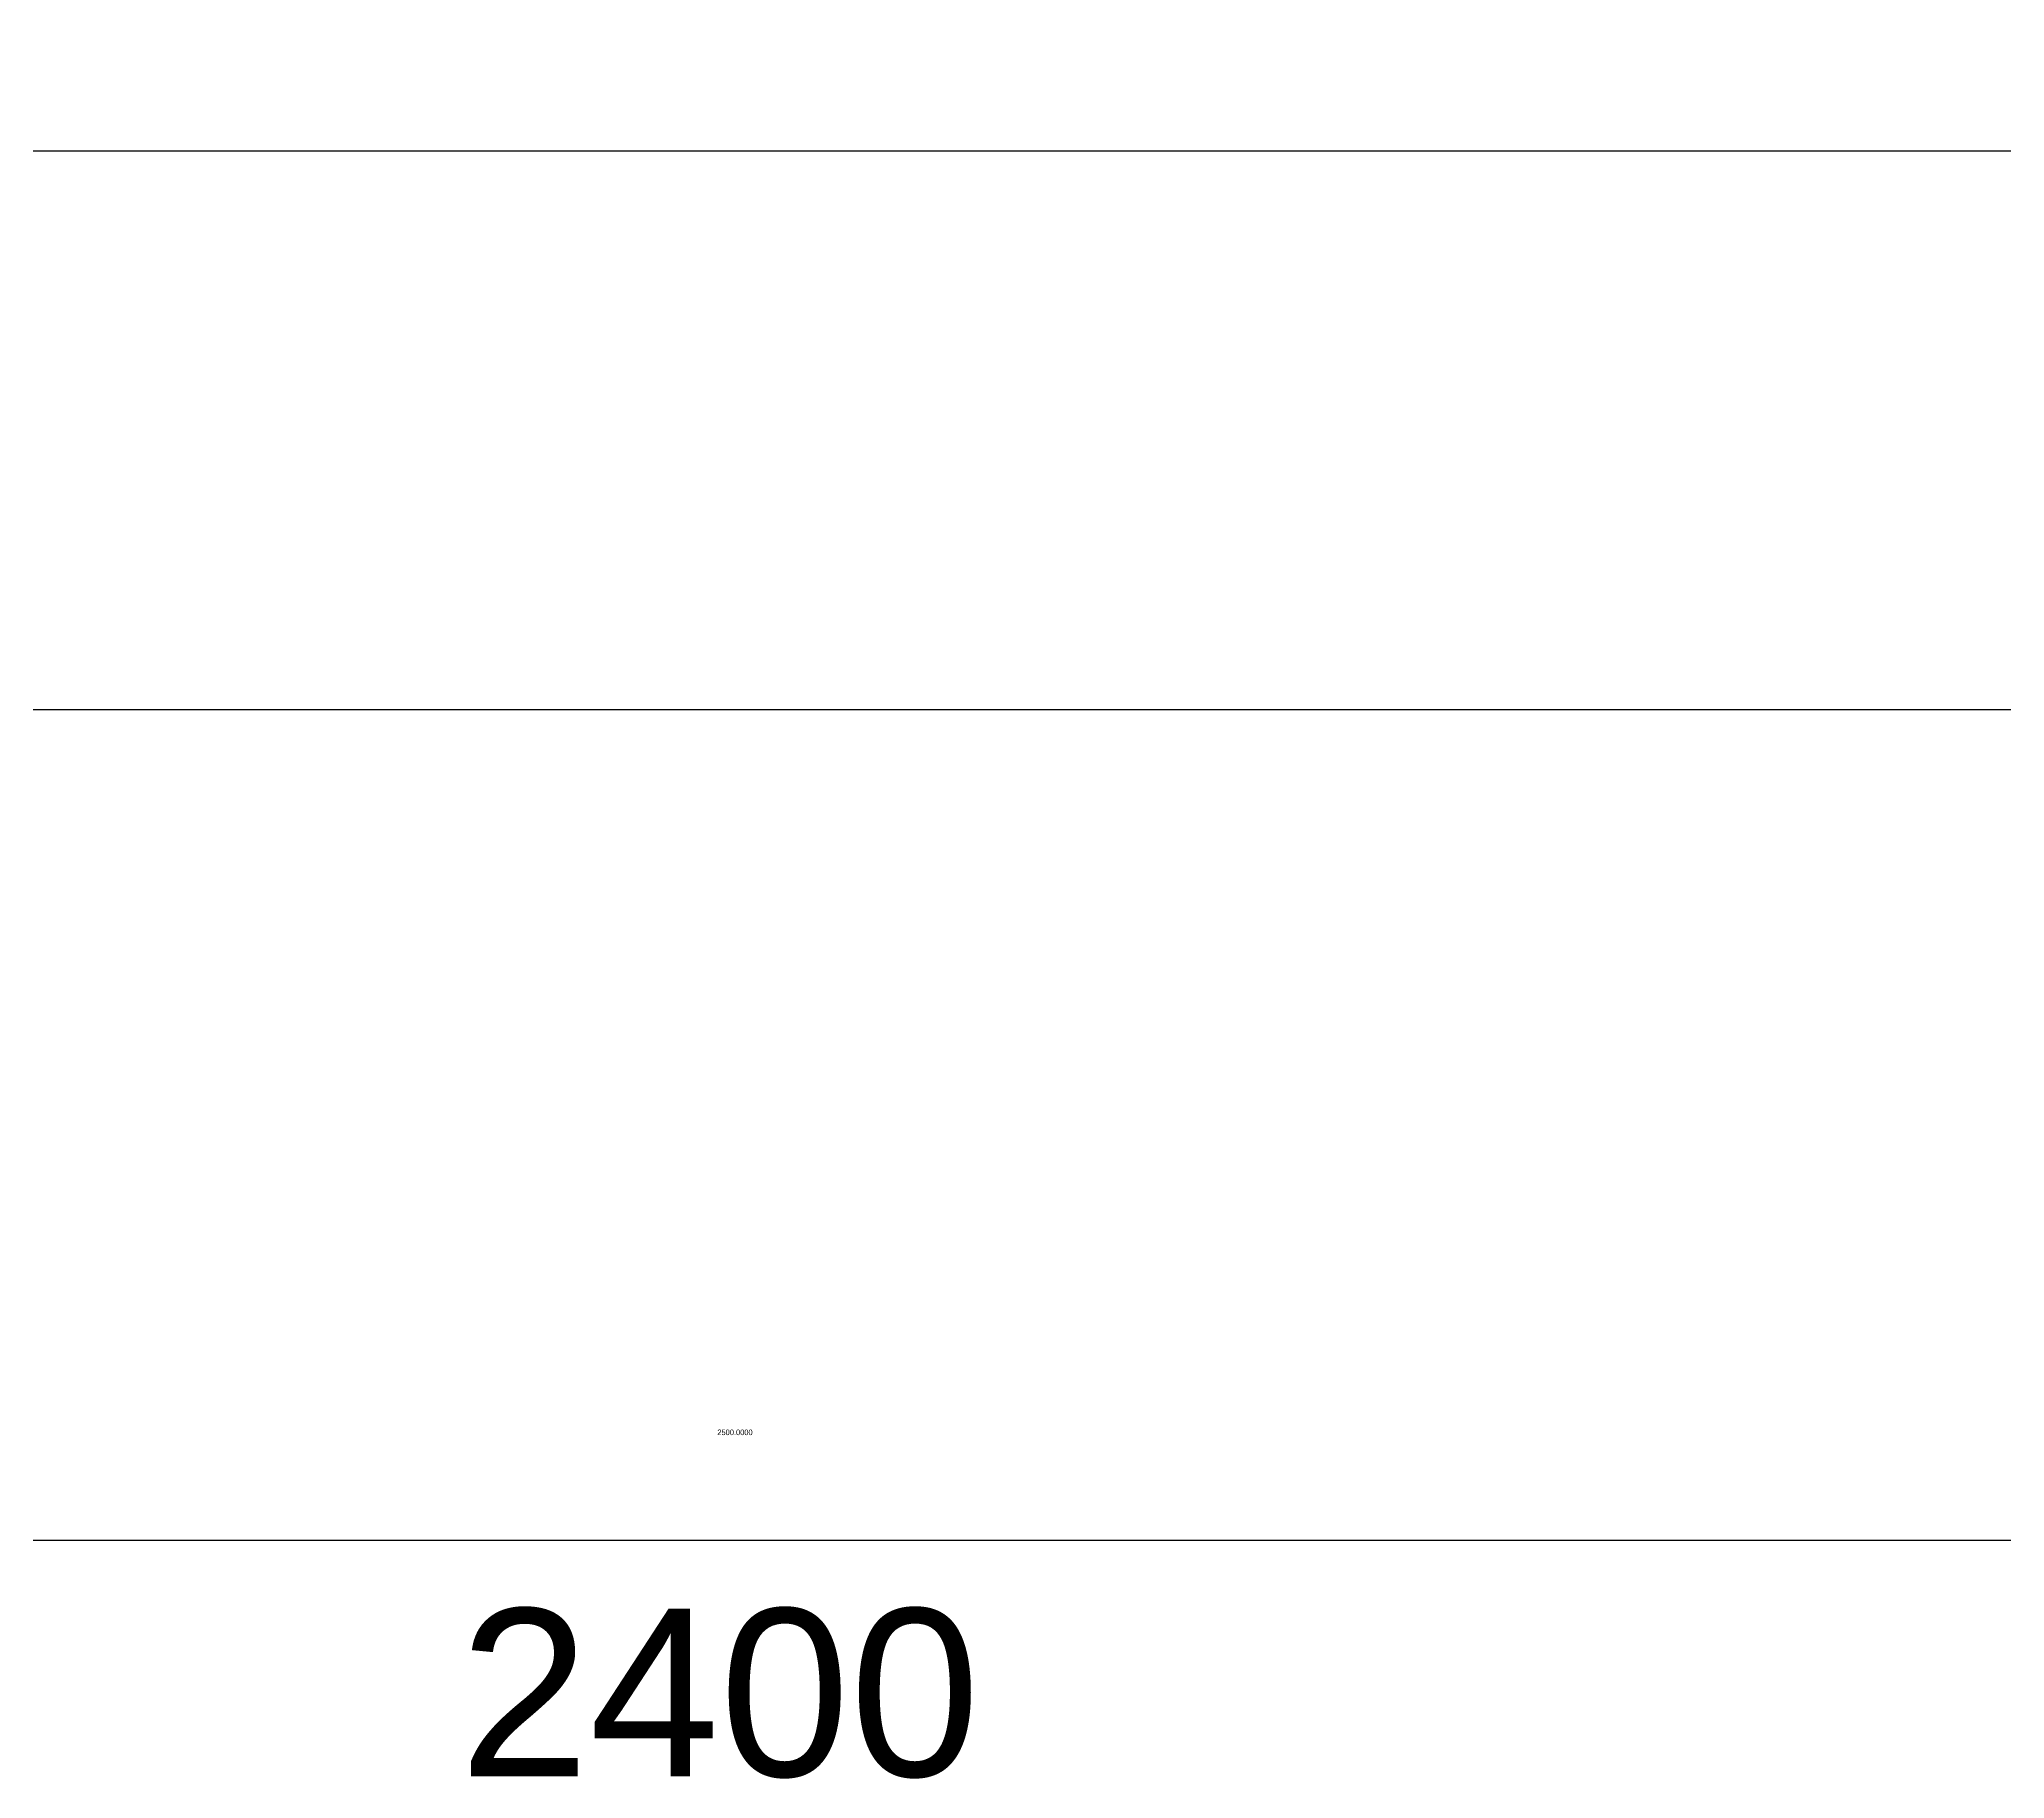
# Model space of a CAD drawing. Extents: x -47641 to 202, y -7675 to 12965.
# Drawn here: x -39461 to -38582, y 8829 to 9607 of the extents above; entities that cross this region are included whole.
import ezdxf

# ---------------------------------------------------------------- set-up
doc = ezdxf.new("R2010")
doc.units = 0
doc.layers.add('A-____-____-DIMS', color=9, linetype='CONTINUOUS', lineweight=5)
doc.layers.add('A-WALL-____-IDEN', color=9, linetype='CONTINUOUS', lineweight=9)
doc.styles.add('Arial_1', font='Arial_1')
doc.dimstyles.get("Standard").update_dxf_attribs({"dimtxt": 2.5, "dimasz": 2.5, "dimexe": 1.25, "dimexo": 0.625, "dimtad": 0, "dimtoh": 1, "dimdec": 4, "dimzin": 1, "dimdsep": 46, "dimtxsty": 'Standard', "dimcen": 0.09, "dimadec": 0, "dimazin": 0, "dimtfac": 1, "dimtdec": 4, "dimtofl": 0, "dimtmove": 0, "dimatfit": 3, "dimfxl": 1, "dimtolj": 1, "dimtzin": 0, "dimarcsym": 0})

# ---------------------------------------------------------------- blocks, each defined once
blk = doc.blocks.new('*D129')
at = {"layer": 'A-____-____-DIMS', "color": 0, "linetype": 'ByBlock', "lineweight": -2}
for p, q in [((-45319.9, 9483.15), (-45319.9, 9558.78)), ((-45314.9, 9557.53), (-22954.9, 9557.53)), ((-22949.9, 9483.15), (-22949.9, 9558.78))]:
    blk.add_line(p, q, dxfattribs=at)
for points in [[(-45319.9, 9557.53), (-45317.4, 9557.94), (-45317.4, 9557.11)], [(-22949.9, 9557.53), (-22952.4, 9557.11), (-22952.4, 9557.94)]]:
    blk.add_solid(points, dxfattribs=at)
at = {"layer": 'A-____-____-DIMS', "color": 0, "linetype": 'CONTINUOUS', "lineweight": -2, "insert": (-34134.9, 9605.84), "char_height": 2.5, "width": 17.5, "attachment_point": 5}
blk.add_mtext('22370.0000', dxfattribs=at)
blk = doc.blocks.new('*D180')
at = {"layer": 'A-____-____-DIMS', "color": 0, "linetype": 'ByBlock', "lineweight": -2}
for p, q in [((-40399.9, 8861.35), (-40399.9, 8936.97)), ((-37899.9, 8861.35), (-37899.9, 8936.97)), ((-40394.9, 8935.72), (-37904.9, 8935.72))]:
    blk.add_line(p, q, dxfattribs=at)
for points in [[(-40399.9, 8935.72), (-40397.4, 8936.14), (-40397.4, 8935.31)], [(-37899.9, 8935.72), (-37902.4, 8935.31), (-37902.4, 8936.14)]]:
    blk.add_solid(points, dxfattribs=at)
at = {"layer": 'A-____-____-DIMS', "color": 0, "linetype": 'CONTINUOUS', "lineweight": -2, "insert": (-39149.9, 8984.02), "char_height": 2.5, "width": 15.5556, "attachment_point": 5}
blk.add_mtext('2500.0000', dxfattribs=at)
blk = doc.blocks.new('*D267')
at = {"layer": 'A-____-____-DIMS', "color": 0, "linetype": 'ByBlock', "lineweight": -2}
for p, q in [((-44934.9, 9381.9), (-44934.9, 9306.28)), ((-36834.9, 9381.9), (-36834.9, 9306.28)), ((-44929.9, 9307.53), (-36839.9, 9307.53))]:
    blk.add_line(p, q, dxfattribs=at)
for points in [[(-44934.9, 9307.53), (-44932.4, 9307.94), (-44932.4, 9307.11)], [(-36834.9, 9307.53), (-36837.4, 9307.11), (-36837.4, 9307.94)]]:
    blk.add_solid(points, dxfattribs=at)
at = {"layer": 'A-____-____-DIMS', "color": 0, "linetype": 'CONTINUOUS', "lineweight": -2, "insert": (-40884.9, 9355.82), "char_height": 2.5, "width": 15, "attachment_point": 5}
blk.add_mtext('8100.0000', dxfattribs=at)

msp = doc.modelspace()

# ---------------------------------------------------------------- texts
at = {"layer": 'A-WALL-____-IDEN', "lineweight": 5, "insert": (-39273.30997, 8905.09056), "char_height": 75, "width": 216.6666667, "attachment_point": 1, "style": 'Arial_1'}
msp.add_mtext('2400', dxfattribs=at)

# ---------------------------------------------------------------- dimensions: what is measured, and where the dimension line sits
at = {"layer": 'A-____-____-DIMS', "lineweight": 9}
for base, p1, p2, picture, middle in [((-22949.90222, 9557.52568), (-45319.90222, 9482.52568), (-22949.90222, 9482.52568), '*D129', (-34134.90222, 9605.84424)), ((-36834.90222, 9307.52568), (-44934.90222, 9382.52568), (-36834.90222, 9382.52568), '*D267', (-40884.90222, 9355.81866)), ((-37899.90222, 8935.72336), (-40399.90222, 8860.72336), (-37899.90222, 8860.72336), '*D180', (-39149.90222, 8984.01634))]:
    dim = msp.add_linear_dim(base=base, p1=p1, p2=p2, dimstyle='Standard', dxfattribs=at)
    dim.commit()
    dim.dimension.update_dxf_attribs({"geometry": picture, "text_midpoint": middle})

doc.saveas('drawing.dxf')
